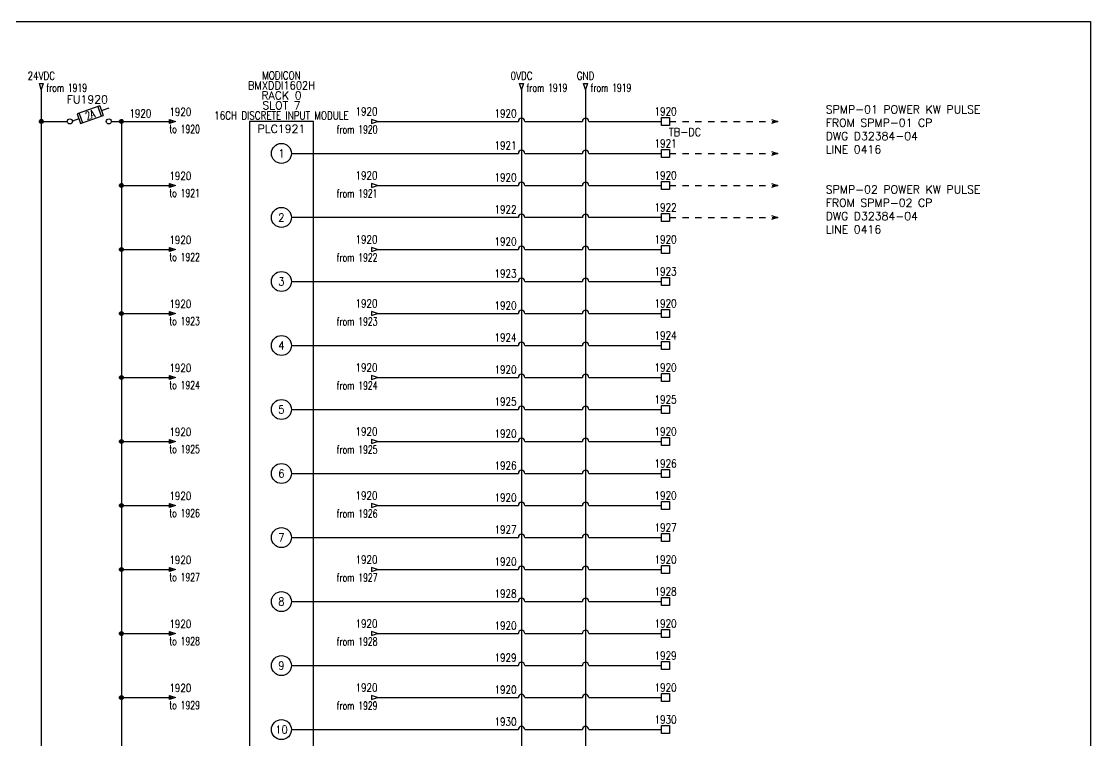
# Model space of a CAD drawing. Header units: inches. Extents: x 0 to 33.9, y 0 to 22.6.
# Drawn here: x 17.19 to 33.89, y 11.33 to 22.56 of the extents above; entities that cross this region are included whole.
import ezdxf
from ezdxf.enums import TextEntityAlignment as Align

# ---------------------------------------------------------------- set-up
doc = ezdxf.new("R2010")
doc.units = ezdxf.units.IN
doc.header["$LTSCALE"] = 0.5
doc.header["$MEASUREMENT"] = 0
doc.linetypes.add('HIDDEN2', pattern=[0.1875, 0.125, -0.0625])
for name, color, linetype in [('DESC', 150, 'Continuous'), ('MISC', 7, 'Continuous'), ('SYMS', 7, 'Continuous'), ('TAGS', 150, 'Continuous'), ('TERMS', 123, 'Continuous'), ('WIRENO', 72, 'Continuous'), ('WIREREF', 52, 'Continuous'), ('WIREREF_DEST', 52, 'Continuous'), ('WIRES', 7, 'Continuous'), ('XREF', 7, 'Continuous')]:
    doc.layers.add(name, color=color, linetype=linetype)
doc.layers.add('VIEWPORTS', color=10, linetype='Continuous', plot=False)
doc.styles.get("Standard").update_dxf_attribs({"font": 'romans.shx'})
doc.styles.add('WD', font='romans.shx')

# ---------------------------------------------------------------- blocks, each defined once
blk = doc.blocks.new('HA1D2')
blk.add_lwpolyline([(0, 0.094), (0.031, 0.094), (0, 0), (-0.031, 0.094), (0, 0.094)])
at = {"style": 'WD', "width": 0.8, "flags": 8}
blk.add_attdef('WIRENO', text='', height=0.125, dxfattribs=at).set_placement((0, 0.15), align=Align.CENTER)
at = {"style": 'WD', "flags": 1}
for tag, p in [('X8TERM01', (0, 0)), ('SIGCODE', (0.026, 0.066))]:
    blk.add_attdef(tag, p, '', height=0.01, dxfattribs=at)
at = {"style": 'WD', "width": 0.7}
for tag, p in [('XREF', (0.077, -0.037)), ('DESC1', (0.077, -0.206))]:
    blk.add_attdef(tag, p, '', height=0.125, dxfattribs=at)
blk = doc.blocks.new('WDDOT')
for radius in [0.03, 0.0187, 0.00929]:
    blk.add_circle((0, 0), radius)
blk = doc.blocks.new('PLCIO_5233')
at = {"layer": 'SYMS'}
for p, q in [((0.5, 0.5), (-0.5, 0.5)), ((-0.5, 0.5), (-0.5, -17.375)), ((0.5, -17.375), (0.5, 0.5)), ((-0.5, -17.375), (0.5, -17.375))]:
    blk.add_line(p, q, dxfattribs=at)
for centre in [(0, 0), (0, -1), (0, -2), (0, -3), (0, -4), (0, -5), (0, -6), (0, -7), (0, -8), (0, -9), (0, -10), (0, -11), (0, -12), (0, -13), (0, -14), (0, -15), (-0.203, -16), (0.203, -16), (-0.203, -17), (0.203, -17)]:
    blk.add_circle(centre, 0.156, dxfattribs=at)
at = {"layer": 'SYMS', "style": 'WD'}
for tag, width, p in [('INST', 0.8, (0, 1.482)), ('LOC', 0.8, (0, 1.312)), ('MFG', 0.8, (0, 1.156)), ('CAT', 0.9, (0, 1)), ('DESC', 0.8, (0, 0.53))]:
    blk.add_attdef(tag, text='', height=0.125, dxfattribs=dict(at, width=width)).set_placement(p, align=Align.CENTER)
at = {"layer": 'SYMS', "linetype": 'Continuous', "style": 'WD', "flags": 9}
blk.add_attdef('ASSYCODE', text='', height=0.01, dxfattribs=at).set_placement((0.23, 1.071), align=Align.CENTER)
at = {"layer": 'SYMS', "style": 'WD'}
for tag, p in [('LINE1', (0, 0.844)), ('LINE2', (0, 0.688)), ('TAG', (0, 0.322))]:
    blk.add_attdef(tag, text='', height=0.125, dxfattribs=at).set_placement(p, align=Align.CENTER)
at = {"layer": 'SYMS', "style": 'WD', "width": 0.9}
for tag, p in [('TERM01', (0, 0)), ('TERM02', (0, -1)), ('TERM03', (0, -2)), ('TERM04', (0, -3)), ('TERM05', (0, -4)), ('TERM06', (0, -5)), ('TERM07', (0, -6)), ('TERM08', (0, -7)), ('TERM09', (0, -8)), ('TERM10', (0, -9)), ('TERM11', (0, -10)), ('TERM12', (0, -11)), ('TERM13', (0, -12)), ('TERM14', (0, -13)), ('TERM15', (0, -14)), ('TERM16', (0, -15)), ('TERM17L', (-0.203, -16)), ('TERM17R', (0.203, -16)), ('TERM18L', (-0.203, -17)), ('TERM18R', (0.203, -17))]:
    blk.add_attdef(tag, text='', height=0.125, dxfattribs=at).set_placement(p, align=Align.MIDDLE_CENTER)
at = {"layer": 'SYMS', "style": 'WD', "flags": 1}
for tag, p in [('X1TERM01', (0.156, 0)), ('X1TERM02', (0.156, -1)), ('X1TERM03', (0.156, -2)), ('X1TERM04', (0.156, -3)), ('X1TERM05', (0.156, -4)), ('X1TERM06', (0.156, -5)), ('X1TERM07', (0.156, -6)), ('X1TERM08', (0.156, -7)), ('X1TERM09', (0.156, -8)), ('X1TERM10', (0.156, -9)), ('X1TERM11', (0.156, -10)), ('X1TERM12', (0.156, -11)), ('X1TERM13', (0.156, -12)), ('X1TERM14', (0.156, -13)), ('X1TERM15', (0.156, -14)), ('X1TERM16', (0.156, -15)), ('X4TERM17L', (-0.359, -16)), ('X1TERM17R', (0.359, -16)), ('X4TERM18L', (-0.359, -17)), ('X1TERM18R', (0.359, -17))]:
    blk.add_attdef(tag, p, '', height=0.01, dxfattribs=at)
at = {"layer": 'SYMS', "style": 'WD', "width": 0.9}
for tag, p in [('TERMDESC01', (0.625, -0.062)), ('TERMDESC17R', (0.625, -16.062)), ('TERMDESC18R', (0.625, -17.062))]:
    blk.add_attdef(tag, text='', height=0.125, dxfattribs=at).set_placement(p, align=Align.TOP_LEFT)
for tag, p in [('TERMDESC02', (-0.625, -1.062)), ('TERMDESC03', (-0.625, -2.062)), ('TERMDESC04', (-0.625, -3.062)), ('TERMDESC05', (-0.625, -4.062)), ('TERMDESC06', (-0.625, -5.062)), ('TERMDESC07', (-0.625, -6.062)), ('TERMDESC08', (-0.625, -7.062)), ('TERMDESC09', (-0.625, -8.062)), ('TERMDESC10', (-0.625, -9.062)), ('TERMDESC11', (-0.625, -10.062)), ('TERMDESC12', (-0.625, -11.062)), ('TERMDESC13', (-0.625, -12.062)), ('TERMDESC14', (-0.625, -13.062)), ('TERMDESC15', (-0.625, -14.062)), ('TERMDESC16', (-0.625, -15.062)), ('TERMDESC17L', (-0.625, -16.062)), ('TERMDESC18L', (-0.625, -17.062))]:
    blk.add_attdef(tag, text='', height=0.125, dxfattribs=at).set_placement(p, align=Align.TOP_RIGHT)
blk = doc.blocks.new('HDS11FR')
for p, q in [((0.163, 0.241), (-0.19, 0.116)), ((0.134, 0.231), (0.187, 0.084)), ((0.163, 0.241), (0.216, 0.094)), ((0.19, 0.168), (0.307, 0.21)), ((-0.164, 0.042), (-0.264, 0.006)), ((-0.19, 0.116), (-0.137, -0.032)), ((-0.16, 0.126), (-0.108, -0.021)), ((-0.137, -0.032), (0.216, 0.094))]:
    blk.add_line(p, q)
at = {"linetype": 'Continuous'}
for centre in [(-0.304, 0), (0.304, 0)]:
    blk.add_circle(centre, 0.04, dxfattribs=at)
at = {"style": 'WD', "width": 0.7}
for tag, p in [('INST', (-0.031, 0.607)), ('LOC', (-0.031, 0.438))]:
    blk.add_attdef(tag, text='', height=0.125, dxfattribs=at).set_placement(p, align=Align.CENTER)
at = {"style": 'WD'}
blk.add_attdef('TAG1', text='', height=0.125, dxfattribs=at).set_placement((-0.031, 0.281), align=Align.CENTER)
for tag, p in [('X2LINK', (0, 0.406)), ('X8LINK', (0, -0.109))]:
    blk.add_attdef(tag, p, '', height=0.01, dxfattribs=at)
at = {"style": 'WD', "width": 0.7}
blk.add_attdef('RATING1', text='', height=0.125, rotation=19.6202, dxfattribs=at).set_placement((0.013, 0.105), align=Align.MIDDLE_CENTER)
at = {"linetype": 'Continuous', "style": 'WD', "flags": 9}
for tag, p in [('ASSYCODE', (0.124, 0.206)), ('MFG', (0.126, 0.228)), ('CAT', (0.126, 0.247))]:
    blk.add_attdef(tag, text='', height=0.01, dxfattribs=at).set_placement(p, align=Align.CENTER)
at = {"style": 'WD'}
for tag, p, height, flags in [('CONTACT', (0.098, 0.188), 0.01, 9), ('FAMILY', (0.098, 0.264), 0.01, 9), ('X4TERM01', (-0.344, 0), 0.0125, 1), ('X1TERM02', (0.344, 0), 0.0125, 1)]:
    blk.add_attdef(tag, p, '', height=height, dxfattribs=dict(at, flags=flags))
at = {"linetype": 'Continuous', "style": 'WD', "flags": 8}
blk.add_attdef('TERM01', text='', height=0.125, dxfattribs=at).set_placement((-0.406, -0.016), align=Align.TOP_RIGHT)
blk.add_attdef('TERM02', text='', height=0.125, dxfattribs=at).set_placement((0.406, -0.016), align=Align.TOP_LEFT)
blk = doc.blocks.new('HA1S1')
for points in [[(0, 0), (0, 0.031), (0.094, 0), (0, -0.031), (0, 0)], [(0.011, 0.016), (0.011, -0.016), (0.058, 0), (0.011, 0.016)]]:
    blk.add_lwpolyline(points)
at = {"style": 'WD', "width": 0.8, "flags": 8}
blk.add_attdef('WIRENO', (0, 0.087), '', height=0.125, dxfattribs=at)
at = {"style": 'WD', "flags": 1}
for tag, p in [('SIGCODE', (-0.02, 0.047)), ('X4TERM01', (0, 0))]:
    blk.add_attdef(tag, p, '', height=0.01, dxfattribs=at)
at = {"style": 'WD', "width": 0.7}
for tag, p in [('XREF', (0, -0.181)), ('DESC1', (0, -0.356))]:
    blk.add_attdef(tag, p, '', height=0.125, dxfattribs=at)
blk = doc.blocks.new('HA1D3')
blk.add_lwpolyline([(-0.094, 0), (-0.094, -0.031), (0, 0), (-0.094, 0.031), (-0.094, 0)])
at = {"style": 'WD', "width": 0.8, "flags": 8}
blk.add_attdef('WIRENO', text='', height=0.125, dxfattribs=at).set_placement((0, 0.094), align=Align.RIGHT)
at = {"style": 'WD', "flags": 1}
blk.add_attdef('SIGCODE', text='', height=0.01, dxfattribs=at).set_placement((-0.02, 0.047), align=Align.RIGHT)
blk.add_attdef('X1TERM01', (0, 0), '', height=0.01, dxfattribs=at)
at = {"style": 'WD', "width": 0.7}
for tag, p in [('XREF', (0, -0.188)), ('DESC1', (0, -0.375))]:
    blk.add_attdef(tag, text='', height=0.125, dxfattribs=at).set_placement(p, align=Align.RIGHT)
blk = doc.blocks.new('HA1X1')
for p, q in [((-0.09375, 0.03125), (0, 0)), ((0, 0), (-0.09375, -0.03125))]:
    blk.add_line(p, q)
at = {"style": 'WD', "flags": 1}
blk.add_attdef('X4TERM01', (0, 0), '', height=0.01, dxfattribs=at)
at = {"style": 'WD', "width": 0.9}
blk.add_attdef('DESC1', (0.1, 0.0406), '', height=0.125, dxfattribs=at)
blk.add_attdef('DESC2', text='', height=0.125, dxfattribs=at).set_placement((0.1, -0.025), align=Align.TOP_LEFT)
blk = doc.blocks.new('HT0W01')
for p, q in [((-0.062, 0.062), (0.062, 0.062)), ((-0.062, -0.062), (-0.062, 0.062)), ((0.062, 0.062), (0.062, -0.062)), ((0.062, -0.062), (-0.062, -0.062))]:
    blk.add_line(p, q)
at = {"style": 'WD'}
for tag, p, width in [('INST', (0.062, 0.42), 0.7), ('LOC', (0.062, 0.25), 0.7), ('DESC1', (0.05, -0.385), 0.8)]:
    blk.add_attdef(tag, p, '', height=0.125, dxfattribs=dict(at, width=width))
at = {"linetype": 'Continuous', "style": 'WD', "width": 0.8, "flags": 8}
blk.add_attdef('WIRENO', text='', height=0.125, dxfattribs=at).set_placement((0, 0.094), align=Align.CENTER)
at = {"style": 'WD', "flags": 1}
for tag, p, height in [('X4TERM01', (-0.062, 0), 0.0125), ('X4TERMDESC01', (-0.055, -0.023), 0.025), ('X2TERMDESC01', (-0.006, 0.029), 0.025), ('STRIPSEQ', (0, 0), 0.00125), ('X2TERM01', (0, 0.062), 0.0125), ('X1TERMDESC01', (0.039, 0.007), 0.025), ('X1TERM01', (0.062, 0), 0.0125), ('LINKTERM', (0, -0.002), 0.00125), ('X8TERM01', (0, -0.062), 0.0125), ('X8TERMDESC01', (0, -0.054), 0.025)]:
    blk.add_attdef(tag, p, '', height=height, dxfattribs=at)
at = {"linetype": 'Continuous', "style": 'WD'}
for tag, p, height, width, flags in [('TAGSTRIP', (0.05, -0.229), 0.125, 0.9, 8), ('CAT', (0.213, -0.406), 0.109, 0.8, 1), ('DESC2', (0.05, -0.541), 0.125, 0.8, 8), ('DESC3', (0.05, -0.698), 0.125, 0.8, 8)]:
    blk.add_attdef(tag, p, '', height=height, dxfattribs=dict(at, width=width, flags=flags))
at = {"linetype": 'Continuous', "style": 'WD', "width": 0.8, "flags": 1}
blk.add_attdef('MFG', text='', height=0.109, dxfattribs=at).set_placement((0.088, -0.406), align=Align.RIGHT)
at = {"style": 'WD', "width": 0.7, "flags": 1}
blk.add_attdef('ASSYCODE', (0.062, -0.281), '', height=0.01, dxfattribs=at)
blk = doc.blocks.new('WD_WNH')
at = {"linetype": 'Continuous', "style": 'WD', "width": 0.8}
blk.add_attdef('WIRENO', text='', height=0.125, dxfattribs=at).set_placement((0, 0.062), align=Align.CENTER)
at = {"style": 'WD', "flags": 1}
for tag, p in [('W01USER', (0, 0.078)), ('W02USER', (0, 0.07)), ('W03USER', (0, 0.062)), ('W04USER', (0, 0.055)), ('W05USER', (0, 0.047)), ('W06USER', (0, 0.039)), ('W07USER', (0, 0.031)), ('W08USER', (0, 0.023)), ('W09USER', (0, 0.016)), ('W10USER', (0, 0.008))]:
    blk.add_attdef(tag, text='', height=0.005, dxfattribs=at).set_placement(p, align=Align.CENTER)

msp = doc.modelspace()

# ---------------------------------------------------------------- linework, layer by layer
at = {"layer": 'VIEWPORTS'}
msp.add_lwpolyline([(0.025, 22.562), (33.888, 22.562), (33.888, 0.025), (0.025, 0.025)], close=True, dxfattribs=at)
at = {"layer": 'WIRES'}
for p, q in [((17.5, 21.5), (17.5, 2.5)), ((25, 21.5), (25, 2.5)), ((26, 21.5), (26, 2.5)), ((17.5, 21), (17.906, 21)), ((18.594, 21), (19.5, 21)), ((18.75, 21), (18.75, 6)), ((22.75, 21), (24.95, 21)), ((25.05, 21), (25.95, 21)), ((26.05, 21), (27.188, 21)), ((21.406, 20.5), (24.95, 20.5)), ((25.05, 20.5), (25.95, 20.5)), ((26.05, 20.5), (27.188, 20.5)), ((18.75, 20), (19.5, 20)), ((22.75, 20), (24.95, 20)), ((25.05, 20), (25.95, 20)), ((26.05, 20), (27.188, 20)), ((24.95, 19.5), (21.406, 19.5)), ((25.95, 19.5), (25.05, 19.5)), ((27.188, 19.5), (26.05, 19.5)), ((18.75, 19), (19.5, 19)), ((22.75, 19), (24.95, 19)), ((25.05, 19), (25.95, 19)), ((26.05, 19), (27.188, 19)), ((21.406, 18.5), (24.95, 18.5)), ((25.05, 18.5), (25.95, 18.5)), ((26.05, 18.5), (27.188, 18.5)), ((18.75, 18), (19.5, 18)), ((22.75, 18), (24.95, 18)), ((25.05, 18), (25.95, 18)), ((26.05, 18), (27.188, 18)), ((21.406, 17.5), (24.95, 17.5)), ((25.05, 17.5), (25.95, 17.5)), ((26.05, 17.5), (27.188, 17.5)), ((18.75, 17), (19.5, 17)), ((22.75, 17), (24.95, 17)), ((25.05, 17), (25.95, 17)), ((26.05, 17), (27.188, 17)), ((21.406, 16.5), (24.95, 16.5)), ((25.05, 16.5), (25.95, 16.5)), ((26.05, 16.5), (27.188, 16.5)), ((18.75, 16), (19.5, 16)), ((22.75, 16), (24.95, 16)), ((25.05, 16), (25.95, 16)), ((26.05, 16), (27.188, 16)), ((21.406, 15.5), (24.95, 15.5)), ((25.05, 15.5), (25.95, 15.5)), ((26.05, 15.5), (27.188, 15.5)), ((18.75, 15), (19.5, 15)), ((22.75, 15), (24.95, 15)), ((25.05, 15), (25.95, 15)), ((26.05, 15), (27.188, 15)), ((21.406, 14.5), (24.95, 14.5)), ((25.05, 14.5), (25.95, 14.5)), ((26.05, 14.5), (27.188, 14.5)), ((18.75, 14), (19.5, 14)), ((22.75, 14), (24.95, 14)), ((25.05, 14), (25.95, 14)), ((26.05, 14), (27.188, 14)), ((21.406, 13.5), (24.95, 13.5)), ((25.05, 13.5), (25.95, 13.5)), ((26.05, 13.5), (27.188, 13.5)), ((18.75, 13), (19.5, 13)), ((22.75, 13), (24.95, 13)), ((25.05, 13), (25.95, 13)), ((26.05, 13), (27.188, 13)), ((21.406, 12.5), (24.95, 12.5)), ((25.05, 12.5), (25.95, 12.5)), ((26.05, 12.5), (27.188, 12.5)), ((18.75, 12), (19.5, 12)), ((22.75, 12), (24.95, 12)), ((25.05, 12), (25.95, 12)), ((26.05, 12), (27.188, 12)), ((21.406, 11.5), (24.95, 11.5)), ((25.05, 11.5), (25.95, 11.5)), ((26.05, 11.5), (27.188, 11.5))]:
    msp.add_line(p, q, dxfattribs=at)
at = {"layer": 'WIRES', "linetype": 'HIDDEN2'}
for p, q in [((27.312, 21), (29, 21)), ((27.312, 20.5), (29, 20.5)), ((27.312, 20), (29, 20)), ((27.312, 19.5), (29, 19.5))]:
    msp.add_line(p, q, dxfattribs=at)
at = {"layer": 'WIRES'}
for centre in [(25, 21), (26, 21), (25, 20.5), (26, 20.5), (25, 20), (26, 20), (25, 19.5), (26, 19.5), (25, 19), (26, 19), (25, 18.5), (26, 18.5), (25, 18), (26, 18), (25, 17.5), (26, 17.5), (25, 17), (26, 17), (25, 16.5), (26, 16.5), (25, 16), (26, 16), (25, 15.5), (26, 15.5), (25, 15), (26, 15), (25, 14.5), (26, 14.5), (25, 14), (26, 14), (25, 13.5), (26, 13.5), (25, 13), (26, 13), (25, 12.5), (26, 12.5), (25, 12), (26, 12), (25, 11.5), (26, 11.5)]:
    msp.add_arc(centre, 0.05, 0, 180, dxfattribs=at)

# ---------------------------------------------------------------- block references
at = {"layer": 'SYMS'}
ref = msp.add_blockref('HA1D2', (17.5, 21.5), dxfattribs=at)
ref.add_attrib('WIRENO', '24VDC', dxfattribs={"layer": 'WIREREF_DEST', "height": 0.125, "style": 'WD', "width": 0.8, "flags": 8}).set_placement((17.5, 21.65), align=Align.CENTER)
ref.add_attrib('XREF', 'from 1919', (17.577, 21.463), dxfattribs={"layer": 'XREF', "height": 0.125, "style": 'WD', "width": 0.7})
ref = msp.add_blockref('PLCIO_5233', (21.25, 20.5), dxfattribs=at)
ref.add_attrib('TERM01', '1', dxfattribs={"layer": 'TERMS', "height": 0.125, "style": 'WD', "width": 0.9}).set_placement((21.25, 20.5), align=Align.MIDDLE_CENTER)
ref.add_attrib('CAT', 'BMXDDI1602H', dxfattribs={"layer": 'MISC', "height": 0.125, "style": 'WD', "width": 0.9}).set_placement((21.25, 21.5), align=Align.CENTER)
ref.add_attrib('TAG', 'PLC1921', dxfattribs={"layer": 'TAGS', "height": 0.125, "style": 'WD'}).set_placement((21.25, 20.822), align=Align.CENTER)
ref.add_attrib('LINE1', 'RACK 0', dxfattribs={"layer": 'MISC', "height": 0.125, "style": 'WD'}).set_placement((21.25, 21.344), align=Align.CENTER)
ref.add_attrib('DESC', '16CH DISCRETE INPUT MODULE', dxfattribs={"layer": 'DESC', "height": 0.125, "style": 'WD', "width": 0.8}).set_placement((21.25, 21.03), align=Align.CENTER)
ref.add_attrib('LINE2', 'SLOT 7', dxfattribs={"layer": 'MISC', "height": 0.125, "style": 'WD'}).set_placement((21.25, 21.188), align=Align.CENTER)
ref.add_attrib('MFG', 'MODICON', dxfattribs={"layer": 'MISC', "height": 0.125, "style": 'WD', "width": 0.8}).set_placement((21.25, 21.656), align=Align.CENTER)
ref.add_attrib('TERM02', '2', dxfattribs={"layer": 'TERMS', "height": 0.125, "style": 'WD', "width": 0.9}).set_placement((21.25, 19.5), align=Align.MIDDLE_CENTER)
ref.add_attrib('TERM03', '3', dxfattribs={"layer": 'TERMS', "height": 0.125, "style": 'WD', "width": 0.9}).set_placement((21.25, 18.5), align=Align.MIDDLE_CENTER)
ref.add_attrib('TERM04', '4', dxfattribs={"layer": 'TERMS', "height": 0.125, "style": 'WD', "width": 0.9}).set_placement((21.25, 17.5), align=Align.MIDDLE_CENTER)
ref.add_attrib('TERM05', '5', dxfattribs={"layer": 'TERMS', "height": 0.125, "style": 'WD', "width": 0.9}).set_placement((21.25, 16.5), align=Align.MIDDLE_CENTER)
ref.add_attrib('TERM06', '6', dxfattribs={"layer": 'TERMS', "height": 0.125, "style": 'WD', "width": 0.9}).set_placement((21.25, 15.5), align=Align.MIDDLE_CENTER)
ref.add_attrib('TERM07', '7', dxfattribs={"layer": 'TERMS', "height": 0.125, "style": 'WD', "width": 0.9}).set_placement((21.25, 14.5), align=Align.MIDDLE_CENTER)
ref.add_attrib('TERM08', '8', dxfattribs={"layer": 'TERMS', "height": 0.125, "style": 'WD', "width": 0.9}).set_placement((21.25, 13.5), align=Align.MIDDLE_CENTER)
ref.add_attrib('TERM09', '9', dxfattribs={"layer": 'TERMS', "height": 0.125, "style": 'WD', "width": 0.9}).set_placement((21.25, 12.5), align=Align.MIDDLE_CENTER)
ref.add_attrib('TERM10', '10', dxfattribs={"layer": 'TERMS', "height": 0.125, "style": 'WD', "width": 0.9}).set_placement((21.25, 11.5), align=Align.MIDDLE_CENTER)
ref.add_attrib('TERM11', '11', dxfattribs={"layer": 'TERMS', "height": 0.125, "style": 'WD', "width": 0.9}).set_placement((21.25, 10.5), align=Align.MIDDLE_CENTER)
ref.add_attrib('TERM12', '12', dxfattribs={"layer": 'TERMS', "height": 0.125, "style": 'WD', "width": 0.9}).set_placement((21.25, 9.5), align=Align.MIDDLE_CENTER)
ref.add_attrib('TERM13', '13', dxfattribs={"layer": 'TERMS', "height": 0.125, "style": 'WD', "width": 0.9}).set_placement((21.25, 8.5), align=Align.MIDDLE_CENTER)
ref.add_attrib('TERM14', '14', dxfattribs={"layer": 'TERMS', "height": 0.125, "style": 'WD', "width": 0.9}).set_placement((21.25, 7.5), align=Align.MIDDLE_CENTER)
ref.add_attrib('TERM15', '15', dxfattribs={"layer": 'TERMS', "height": 0.125, "style": 'WD', "width": 0.9}).set_placement((21.25, 6.5), align=Align.MIDDLE_CENTER)
ref.add_attrib('TERM16', '16', dxfattribs={"layer": 'TERMS', "height": 0.125, "style": 'WD', "width": 0.9}).set_placement((21.25, 5.5), align=Align.MIDDLE_CENTER)
ref.add_attrib('TERM17L', '18', dxfattribs={"layer": 'TERMS', "height": 0.125, "style": 'WD', "width": 0.9}).set_placement((21.047, 4.5), align=Align.MIDDLE_CENTER)
ref.add_attrib('TERM17R', '17', dxfattribs={"layer": 'TERMS', "height": 0.125, "style": 'WD', "width": 0.9}).set_placement((21.453, 4.5), align=Align.MIDDLE_CENTER)
ref.add_attrib('TERM18L', '20', dxfattribs={"layer": 'TERMS', "height": 0.125, "style": 'WD', "width": 0.9}).set_placement((21.047, 3.5), align=Align.MIDDLE_CENTER)
ref.add_attrib('TERM18R', '19', dxfattribs={"layer": 'TERMS', "height": 0.125, "style": 'WD', "width": 0.9}).set_placement((21.453, 3.5), align=Align.MIDDLE_CENTER)
ref = msp.add_blockref('HA1D2', (25, 21.5), dxfattribs=at)
ref.add_attrib('WIRENO', '0VDC', dxfattribs={"layer": 'WIREREF_DEST', "height": 0.125, "style": 'WD', "width": 0.8, "flags": 8}).set_placement((25, 21.65), align=Align.CENTER)
ref.add_attrib('XREF', 'from 1919', (25.077, 21.463), dxfattribs={"layer": 'XREF', "height": 0.125, "style": 'WD', "width": 0.7})
ref = msp.add_blockref('HA1D2', (26, 21.5), dxfattribs=at)
ref.add_attrib('WIRENO', 'GND', dxfattribs={"layer": 'WIREREF_DEST', "height": 0.125, "style": 'WD', "width": 0.8, "flags": 8}).set_placement((26, 21.65), align=Align.CENTER)
ref.add_attrib('XREF', 'from 1919', (26.077, 21.463), dxfattribs={"layer": 'XREF', "height": 0.125, "style": 'WD', "width": 0.7})
ref = msp.add_blockref('HDS11FR', (18.25, 21), dxfattribs=at)
ref.add_attrib('RATING1', '2A', dxfattribs={"layer": 'MISC', "height": 0.125, "rotation": 19.6202, "style": 'WD', "width": 0.7}).set_placement((18.263, 21.105), align=Align.MIDDLE_CENTER)
ref.add_attrib('TAG1', 'FU1920', dxfattribs={"layer": 'TAGS', "height": 0.125, "style": 'WD'}).set_placement((18.219, 21.281), align=Align.CENTER)
ref = msp.add_blockref('HA1S1', (19.5, 21), dxfattribs=at)
ref.add_attrib('WIRENO', '1920', (19.5, 21.087), dxfattribs={"layer": 'WIREREF', "height": 0.125, "style": 'WD', "width": 0.8, "flags": 8})
ref.add_attrib('XREF', 'to 1920', (19.5, 20.819), dxfattribs={"layer": 'XREF', "height": 0.125, "style": 'WD', "width": 0.7})
ref = msp.add_blockref('HA1D3', (22.75, 21), dxfattribs=at)
ref.add_attrib('WIRENO', '1920', dxfattribs={"layer": 'WIREREF_DEST', "height": 0.125, "style": 'WD', "width": 0.8, "flags": 8}).set_placement((22.75, 21.094), align=Align.RIGHT)
ref.add_attrib('XREF', 'from 1920', dxfattribs={"layer": 'XREF', "height": 0.125, "style": 'WD', "width": 0.7}).set_placement((22.75, 20.812), align=Align.RIGHT)
ref = msp.add_blockref('HT0W01', (27.25, 21), dxfattribs=at)
ref.add_attrib('WIRENO', '1920', dxfattribs={"layer": 'WIREREF', "linetype": 'Continuous', "height": 0.125, "style": 'WD', "width": 0.8, "flags": 8}).set_placement((27.25, 21.094), align=Align.CENTER)
ref.add_attrib('TAGSTRIP', 'TB-DC', (27.3, 20.771), dxfattribs={"layer": 'TAGS', "linetype": 'Continuous', "height": 0.125, "style": 'WD', "width": 0.9, "flags": 8})
for name, p in [('WDDOT', (17.5, 21)), ('WDDOT', (18.75, 21)), ('HA1X1', (29, 21)), ('HA1X1', (29, 20.5)), ('WDDOT', (18.75, 20)), ('HA1X1', (29, 20)), ('HA1X1', (29, 19.5)), ('WDDOT', (18.75, 19)), ('WDDOT', (18.75, 18)), ('WDDOT', (18.75, 17)), ('WDDOT', (18.75, 16)), ('WDDOT', (18.75, 15)), ('WDDOT', (18.75, 14)), ('WDDOT', (18.75, 13)), ('WDDOT', (18.75, 12))]:
    msp.add_blockref(name, p, dxfattribs=at)
ref = msp.add_blockref('HT0W01', (27.25, 20.5), dxfattribs=at)
ref.add_attrib('WIRENO', '1921', dxfattribs={"layer": 'WIREREF', "linetype": 'Continuous', "height": 0.125, "style": 'WD', "width": 0.8, "flags": 8}).set_placement((27.25, 20.594), align=Align.CENTER)
ref = msp.add_blockref('HA1S1', (19.5, 20), dxfattribs=at)
ref.add_attrib('WIRENO', '1920', (19.5, 20.087), dxfattribs={"layer": 'WIREREF', "height": 0.125, "style": 'WD', "width": 0.8, "flags": 8})
ref.add_attrib('XREF', 'to 1921', (19.5, 19.819), dxfattribs={"layer": 'XREF', "height": 0.125, "style": 'WD', "width": 0.7})
ref = msp.add_blockref('HA1D3', (22.75, 20), dxfattribs=at)
ref.add_attrib('WIRENO', '1920', dxfattribs={"layer": 'WIREREF_DEST', "height": 0.125, "style": 'WD', "width": 0.8, "flags": 8}).set_placement((22.75, 20.094), align=Align.RIGHT)
ref.add_attrib('XREF', 'from 1921', dxfattribs={"layer": 'XREF', "height": 0.125, "style": 'WD', "width": 0.7}).set_placement((22.75, 19.812), align=Align.RIGHT)
ref = msp.add_blockref('HT0W01', (27.25, 20), dxfattribs=at)
ref.add_attrib('WIRENO', '1920', dxfattribs={"layer": 'WIREREF', "linetype": 'Continuous', "height": 0.125, "style": 'WD', "width": 0.8, "flags": 8}).set_placement((27.25, 20.094), align=Align.CENTER)
ref = msp.add_blockref('HT0W01', (27.25, 19.5), dxfattribs=at)
ref.add_attrib('WIRENO', '1922', dxfattribs={"layer": 'WIREREF', "linetype": 'Continuous', "height": 0.125, "style": 'WD', "width": 0.8, "flags": 8}).set_placement((27.25, 19.594), align=Align.CENTER)
ref = msp.add_blockref('HA1S1', (19.5, 19), dxfattribs=at)
ref.add_attrib('WIRENO', '1920', (19.5, 19.087), dxfattribs={"layer": 'WIREREF', "height": 0.125, "style": 'WD', "width": 0.8, "flags": 8})
ref.add_attrib('XREF', 'to 1922', (19.5, 18.819), dxfattribs={"layer": 'XREF', "height": 0.125, "style": 'WD', "width": 0.7})
ref = msp.add_blockref('HA1D3', (22.75, 19), dxfattribs=at)
ref.add_attrib('WIRENO', '1920', dxfattribs={"layer": 'WIREREF_DEST', "height": 0.125, "style": 'WD', "width": 0.8, "flags": 8}).set_placement((22.75, 19.094), align=Align.RIGHT)
ref.add_attrib('XREF', 'from 1922', dxfattribs={"layer": 'XREF', "height": 0.125, "style": 'WD', "width": 0.7}).set_placement((22.75, 18.812), align=Align.RIGHT)
ref = msp.add_blockref('HT0W01', (27.25, 19), dxfattribs=at)
ref.add_attrib('WIRENO', '1920', dxfattribs={"layer": 'WIREREF', "linetype": 'Continuous', "height": 0.125, "style": 'WD', "width": 0.8, "flags": 8}).set_placement((27.25, 19.094), align=Align.CENTER)
ref = msp.add_blockref('HT0W01', (27.25, 18.5), dxfattribs=at)
ref.add_attrib('WIRENO', '1923', dxfattribs={"layer": 'WIREREF', "linetype": 'Continuous', "height": 0.125, "style": 'WD', "width": 0.8, "flags": 8}).set_placement((27.25, 18.594), align=Align.CENTER)
ref = msp.add_blockref('HA1S1', (19.5, 18), dxfattribs=at)
ref.add_attrib('WIRENO', '1920', (19.5, 18.087), dxfattribs={"layer": 'WIREREF', "height": 0.125, "style": 'WD', "width": 0.8, "flags": 8})
ref.add_attrib('XREF', 'to 1923', (19.5, 17.819), dxfattribs={"layer": 'XREF', "height": 0.125, "style": 'WD', "width": 0.7})
ref = msp.add_blockref('HA1D3', (22.75, 18), dxfattribs=at)
ref.add_attrib('WIRENO', '1920', dxfattribs={"layer": 'WIREREF_DEST', "height": 0.125, "style": 'WD', "width": 0.8, "flags": 8}).set_placement((22.75, 18.094), align=Align.RIGHT)
ref.add_attrib('XREF', 'from 1923', dxfattribs={"layer": 'XREF', "height": 0.125, "style": 'WD', "width": 0.7}).set_placement((22.75, 17.812), align=Align.RIGHT)
ref = msp.add_blockref('HT0W01', (27.25, 18), dxfattribs=at)
ref.add_attrib('WIRENO', '1920', dxfattribs={"layer": 'WIREREF', "linetype": 'Continuous', "height": 0.125, "style": 'WD', "width": 0.8, "flags": 8}).set_placement((27.25, 18.094), align=Align.CENTER)
ref = msp.add_blockref('HT0W01', (27.25, 17.5), dxfattribs=at)
ref.add_attrib('WIRENO', '1924', dxfattribs={"layer": 'WIREREF', "linetype": 'Continuous', "height": 0.125, "style": 'WD', "width": 0.8, "flags": 8}).set_placement((27.25, 17.594), align=Align.CENTER)
ref = msp.add_blockref('HA1S1', (19.5, 17), dxfattribs=at)
ref.add_attrib('WIRENO', '1920', (19.5, 17.087), dxfattribs={"layer": 'WIREREF', "height": 0.125, "style": 'WD', "width": 0.8, "flags": 8})
ref.add_attrib('XREF', 'to 1924', (19.5, 16.819), dxfattribs={"layer": 'XREF', "height": 0.125, "style": 'WD', "width": 0.7})
ref = msp.add_blockref('HA1D3', (22.75, 17), dxfattribs=at)
ref.add_attrib('WIRENO', '1920', dxfattribs={"layer": 'WIREREF_DEST', "height": 0.125, "style": 'WD', "width": 0.8, "flags": 8}).set_placement((22.75, 17.094), align=Align.RIGHT)
ref.add_attrib('XREF', 'from 1924', dxfattribs={"layer": 'XREF', "height": 0.125, "style": 'WD', "width": 0.7}).set_placement((22.75, 16.812), align=Align.RIGHT)
ref = msp.add_blockref('HT0W01', (27.25, 17), dxfattribs=at)
ref.add_attrib('WIRENO', '1920', dxfattribs={"layer": 'WIREREF', "linetype": 'Continuous', "height": 0.125, "style": 'WD', "width": 0.8, "flags": 8}).set_placement((27.25, 17.094), align=Align.CENTER)
ref = msp.add_blockref('HT0W01', (27.25, 16.5), dxfattribs=at)
ref.add_attrib('WIRENO', '1925', dxfattribs={"layer": 'WIREREF', "linetype": 'Continuous', "height": 0.125, "style": 'WD', "width": 0.8, "flags": 8}).set_placement((27.25, 16.594), align=Align.CENTER)
ref = msp.add_blockref('HA1S1', (19.5, 16), dxfattribs=at)
ref.add_attrib('WIRENO', '1920', (19.5, 16.087), dxfattribs={"layer": 'WIREREF', "height": 0.125, "style": 'WD', "width": 0.8, "flags": 8})
ref.add_attrib('XREF', 'to 1925', (19.5, 15.819), dxfattribs={"layer": 'XREF', "height": 0.125, "style": 'WD', "width": 0.7})
ref = msp.add_blockref('HA1D3', (22.75, 16), dxfattribs=at)
ref.add_attrib('WIRENO', '1920', dxfattribs={"layer": 'WIREREF_DEST', "height": 0.125, "style": 'WD', "width": 0.8, "flags": 8}).set_placement((22.75, 16.094), align=Align.RIGHT)
ref.add_attrib('XREF', 'from 1925', dxfattribs={"layer": 'XREF', "height": 0.125, "style": 'WD', "width": 0.7}).set_placement((22.75, 15.812), align=Align.RIGHT)
ref = msp.add_blockref('HT0W01', (27.25, 16), dxfattribs=at)
ref.add_attrib('WIRENO', '1920', dxfattribs={"layer": 'WIREREF', "linetype": 'Continuous', "height": 0.125, "style": 'WD', "width": 0.8, "flags": 8}).set_placement((27.25, 16.094), align=Align.CENTER)
ref = msp.add_blockref('HT0W01', (27.25, 15.5), dxfattribs=at)
ref.add_attrib('WIRENO', '1926', dxfattribs={"layer": 'WIREREF', "linetype": 'Continuous', "height": 0.125, "style": 'WD', "width": 0.8, "flags": 8}).set_placement((27.25, 15.594), align=Align.CENTER)
ref = msp.add_blockref('HA1S1', (19.5, 15), dxfattribs=at)
ref.add_attrib('WIRENO', '1920', (19.5, 15.088), dxfattribs={"layer": 'WIREREF', "height": 0.125, "style": 'WD', "width": 0.8, "flags": 8})
ref.add_attrib('XREF', 'to 1926', (19.5, 14.819), dxfattribs={"layer": 'XREF', "height": 0.125, "style": 'WD', "width": 0.7})
ref = msp.add_blockref('HA1D3', (22.75, 15), dxfattribs=at)
ref.add_attrib('WIRENO', '1920', dxfattribs={"layer": 'WIREREF_DEST', "height": 0.125, "style": 'WD', "width": 0.8, "flags": 8}).set_placement((22.75, 15.094), align=Align.RIGHT)
ref.add_attrib('XREF', 'from 1926', dxfattribs={"layer": 'XREF', "height": 0.125, "style": 'WD', "width": 0.7}).set_placement((22.75, 14.812), align=Align.RIGHT)
ref = msp.add_blockref('HT0W01', (27.25, 15), dxfattribs=at)
ref.add_attrib('WIRENO', '1920', dxfattribs={"layer": 'WIREREF', "linetype": 'Continuous', "height": 0.125, "style": 'WD', "width": 0.8, "flags": 8}).set_placement((27.25, 15.094), align=Align.CENTER)
ref = msp.add_blockref('HT0W01', (27.25, 14.5), dxfattribs=at)
ref.add_attrib('WIRENO', '1927', dxfattribs={"layer": 'WIREREF', "linetype": 'Continuous', "height": 0.125, "style": 'WD', "width": 0.8, "flags": 8}).set_placement((27.25, 14.594), align=Align.CENTER)
ref = msp.add_blockref('HA1S1', (19.5, 14), dxfattribs=at)
ref.add_attrib('WIRENO', '1920', (19.5, 14.088), dxfattribs={"layer": 'WIREREF', "height": 0.125, "style": 'WD', "width": 0.8, "flags": 8})
ref.add_attrib('XREF', 'to 1927', (19.5, 13.819), dxfattribs={"layer": 'XREF', "height": 0.125, "style": 'WD', "width": 0.7})
ref = msp.add_blockref('HA1D3', (22.75, 14), dxfattribs=at)
ref.add_attrib('WIRENO', '1920', dxfattribs={"layer": 'WIREREF_DEST', "height": 0.125, "style": 'WD', "width": 0.8, "flags": 8}).set_placement((22.75, 14.094), align=Align.RIGHT)
ref.add_attrib('XREF', 'from 1927', dxfattribs={"layer": 'XREF', "height": 0.125, "style": 'WD', "width": 0.7}).set_placement((22.75, 13.812), align=Align.RIGHT)
ref = msp.add_blockref('HT0W01', (27.25, 14), dxfattribs=at)
ref.add_attrib('WIRENO', '1920', dxfattribs={"layer": 'WIREREF', "linetype": 'Continuous', "height": 0.125, "style": 'WD', "width": 0.8, "flags": 8}).set_placement((27.25, 14.094), align=Align.CENTER)
ref = msp.add_blockref('HT0W01', (27.25, 13.5), dxfattribs=at)
ref.add_attrib('WIRENO', '1928', dxfattribs={"layer": 'WIREREF', "linetype": 'Continuous', "height": 0.125, "style": 'WD', "width": 0.8, "flags": 8}).set_placement((27.25, 13.594), align=Align.CENTER)
ref = msp.add_blockref('HA1S1', (19.5, 13), dxfattribs=at)
ref.add_attrib('WIRENO', '1920', (19.5, 13.088), dxfattribs={"layer": 'WIREREF', "height": 0.125, "style": 'WD', "width": 0.8, "flags": 8})
ref.add_attrib('XREF', 'to 1928', (19.5, 12.819), dxfattribs={"layer": 'XREF', "height": 0.125, "style": 'WD', "width": 0.7})
ref = msp.add_blockref('HA1D3', (22.75, 13), dxfattribs=at)
ref.add_attrib('WIRENO', '1920', dxfattribs={"layer": 'WIREREF_DEST', "height": 0.125, "style": 'WD', "width": 0.8, "flags": 8}).set_placement((22.75, 13.094), align=Align.RIGHT)
ref.add_attrib('XREF', 'from 1928', dxfattribs={"layer": 'XREF', "height": 0.125, "style": 'WD', "width": 0.7}).set_placement((22.75, 12.812), align=Align.RIGHT)
ref = msp.add_blockref('HT0W01', (27.25, 13), dxfattribs=at)
ref.add_attrib('WIRENO', '1920', dxfattribs={"layer": 'WIREREF', "linetype": 'Continuous', "height": 0.125, "style": 'WD', "width": 0.8, "flags": 8}).set_placement((27.25, 13.094), align=Align.CENTER)
ref = msp.add_blockref('HT0W01', (27.25, 12.5), dxfattribs=at)
ref.add_attrib('WIRENO', '1929', dxfattribs={"layer": 'WIREREF', "linetype": 'Continuous', "height": 0.125, "style": 'WD', "width": 0.8, "flags": 8}).set_placement((27.25, 12.594), align=Align.CENTER)
ref = msp.add_blockref('HA1S1', (19.5, 12), dxfattribs=at)
ref.add_attrib('WIRENO', '1920', (19.5, 12.088), dxfattribs={"layer": 'WIREREF', "height": 0.125, "style": 'WD', "width": 0.8, "flags": 8})
ref.add_attrib('XREF', 'to 1929', (19.5, 11.819), dxfattribs={"layer": 'XREF', "height": 0.125, "style": 'WD', "width": 0.7})
ref = msp.add_blockref('HA1D3', (22.75, 12), dxfattribs=at)
ref.add_attrib('WIRENO', '1920', dxfattribs={"layer": 'WIREREF_DEST', "height": 0.125, "style": 'WD', "width": 0.8, "flags": 8}).set_placement((22.75, 12.094), align=Align.RIGHT)
ref.add_attrib('XREF', 'from 1929', dxfattribs={"layer": 'XREF', "height": 0.125, "style": 'WD', "width": 0.7}).set_placement((22.75, 11.812), align=Align.RIGHT)
ref = msp.add_blockref('HT0W01', (27.25, 12), dxfattribs=at)
ref.add_attrib('WIRENO', '1920', dxfattribs={"layer": 'WIREREF', "linetype": 'Continuous', "height": 0.125, "style": 'WD', "width": 0.8, "flags": 8}).set_placement((27.25, 12.094), align=Align.CENTER)
ref = msp.add_blockref('HT0W01', (27.25, 11.5), dxfattribs=at)
ref.add_attrib('WIRENO', '1930', dxfattribs={"layer": 'WIREREF', "linetype": 'Continuous', "height": 0.125, "style": 'WD', "width": 0.8, "flags": 8}).set_placement((27.25, 11.594), align=Align.CENTER)
at = {"layer": 'WIRENO'}
ref = msp.add_blockref('WD_WNH', (19.047, 21), dxfattribs=at)
ref.add_attrib('WIRENO', '1920', dxfattribs={"linetype": 'Continuous', "height": 0.125, "style": 'WD', "width": 0.8}).set_placement((19.047, 21.062), align=Align.CENTER)
ref = msp.add_blockref('WD_WNH', (24.75, 21), dxfattribs=at)
ref.add_attrib('WIRENO', '1920', dxfattribs={"linetype": 'Continuous', "height": 0.125, "style": 'WD', "width": 0.8}).set_placement((24.75, 21.062), align=Align.CENTER)
ref = msp.add_blockref('WD_WNH', (24.75, 20.5), dxfattribs=at)
ref.add_attrib('WIRENO', '1921', dxfattribs={"linetype": 'Continuous', "height": 0.125, "style": 'WD', "width": 0.8}).set_placement((24.75, 20.562), align=Align.CENTER)
ref = msp.add_blockref('WD_WNH', (24.75, 20), dxfattribs=at)
ref.add_attrib('WIRENO', '1920', dxfattribs={"linetype": 'Continuous', "height": 0.125, "style": 'WD', "width": 0.8}).set_placement((24.75, 20.062), align=Align.CENTER)
ref = msp.add_blockref('WD_WNH', (24.75, 19.5), dxfattribs=at)
ref.add_attrib('WIRENO', '1922', dxfattribs={"linetype": 'Continuous', "height": 0.125, "style": 'WD', "width": 0.8}).set_placement((24.75, 19.562), align=Align.CENTER)
ref = msp.add_blockref('WD_WNH', (24.75, 19), dxfattribs=at)
ref.add_attrib('WIRENO', '1920', dxfattribs={"linetype": 'Continuous', "height": 0.125, "style": 'WD', "width": 0.8}).set_placement((24.75, 19.062), align=Align.CENTER)
ref = msp.add_blockref('WD_WNH', (24.75, 18.5), dxfattribs=at)
ref.add_attrib('WIRENO', '1923', dxfattribs={"linetype": 'Continuous', "height": 0.125, "style": 'WD', "width": 0.8}).set_placement((24.75, 18.562), align=Align.CENTER)
ref = msp.add_blockref('WD_WNH', (24.75, 18), dxfattribs=at)
ref.add_attrib('WIRENO', '1920', dxfattribs={"linetype": 'Continuous', "height": 0.125, "style": 'WD', "width": 0.8}).set_placement((24.75, 18.062), align=Align.CENTER)
ref = msp.add_blockref('WD_WNH', (24.75, 17.5), dxfattribs=at)
ref.add_attrib('WIRENO', '1924', dxfattribs={"linetype": 'Continuous', "height": 0.125, "style": 'WD', "width": 0.8}).set_placement((24.75, 17.562), align=Align.CENTER)
ref = msp.add_blockref('WD_WNH', (24.75, 17), dxfattribs=at)
ref.add_attrib('WIRENO', '1920', dxfattribs={"linetype": 'Continuous', "height": 0.125, "style": 'WD', "width": 0.8}).set_placement((24.75, 17.062), align=Align.CENTER)
ref = msp.add_blockref('WD_WNH', (24.75, 16.5), dxfattribs=at)
ref.add_attrib('WIRENO', '1925', dxfattribs={"linetype": 'Continuous', "height": 0.125, "style": 'WD', "width": 0.8}).set_placement((24.75, 16.562), align=Align.CENTER)
ref = msp.add_blockref('WD_WNH', (24.75, 16), dxfattribs=at)
ref.add_attrib('WIRENO', '1920', dxfattribs={"linetype": 'Continuous', "height": 0.125, "style": 'WD', "width": 0.8}).set_placement((24.75, 16.062), align=Align.CENTER)
ref = msp.add_blockref('WD_WNH', (24.75, 15.5), dxfattribs=at)
ref.add_attrib('WIRENO', '1926', dxfattribs={"linetype": 'Continuous', "height": 0.125, "style": 'WD', "width": 0.8}).set_placement((24.75, 15.562), align=Align.CENTER)
ref = msp.add_blockref('WD_WNH', (24.75, 15), dxfattribs=at)
ref.add_attrib('WIRENO', '1920', dxfattribs={"linetype": 'Continuous', "height": 0.125, "style": 'WD', "width": 0.8}).set_placement((24.75, 15.062), align=Align.CENTER)
ref = msp.add_blockref('WD_WNH', (24.75, 14.5), dxfattribs=at)
ref.add_attrib('WIRENO', '1927', dxfattribs={"linetype": 'Continuous', "height": 0.125, "style": 'WD', "width": 0.8}).set_placement((24.75, 14.562), align=Align.CENTER)
ref = msp.add_blockref('WD_WNH', (24.75, 14), dxfattribs=at)
ref.add_attrib('WIRENO', '1920', dxfattribs={"linetype": 'Continuous', "height": 0.125, "style": 'WD', "width": 0.8}).set_placement((24.75, 14.062), align=Align.CENTER)
ref = msp.add_blockref('WD_WNH', (24.75, 13.5), dxfattribs=at)
ref.add_attrib('WIRENO', '1928', dxfattribs={"linetype": 'Continuous', "height": 0.125, "style": 'WD', "width": 0.8}).set_placement((24.75, 13.562), align=Align.CENTER)
ref = msp.add_blockref('WD_WNH', (24.75, 13), dxfattribs=at)
ref.add_attrib('WIRENO', '1920', dxfattribs={"linetype": 'Continuous', "height": 0.125, "style": 'WD', "width": 0.8}).set_placement((24.75, 13.062), align=Align.CENTER)
ref = msp.add_blockref('WD_WNH', (24.75, 12.5), dxfattribs=at)
ref.add_attrib('WIRENO', '1929', dxfattribs={"linetype": 'Continuous', "height": 0.125, "style": 'WD', "width": 0.8}).set_placement((24.75, 12.562), align=Align.CENTER)
ref = msp.add_blockref('WD_WNH', (24.75, 12), dxfattribs=at)
ref.add_attrib('WIRENO', '1920', dxfattribs={"linetype": 'Continuous', "height": 0.125, "style": 'WD', "width": 0.8}).set_placement((24.75, 12.062), align=Align.CENTER)
ref = msp.add_blockref('WD_WNH', (24.75, 11.5), dxfattribs=at)
ref.add_attrib('WIRENO', '1930', dxfattribs={"linetype": 'Continuous', "height": 0.125, "style": 'WD', "width": 0.8}).set_placement((24.75, 11.562), align=Align.CENTER)

# ---------------------------------------------------------------- texts
at = {"layer": 'TAGS', "char_height": 0.125, "width": 2.88125, "attachment_point": 1}
for s, insert in [('SPMP-01 POWER KW PULSE\\PFROM SPMP-01 CP\\PDWG D32384-04\\PLINE 0416\\P', (29.75, 21.25)), ('SPMP-02 POWER KW PULSE\\PFROM SPMP-02 CP\\PDWG D32384-04\\PLINE 0416', (29.75, 20))]:
    msp.add_mtext(s, dxfattribs=dict(at, insert=insert))

doc.saveas('drawing.dxf')
